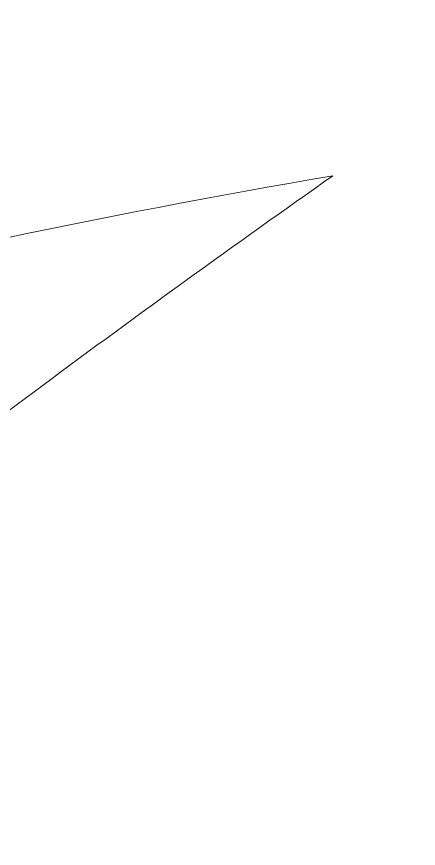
# Model space of a CAD drawing. Extents: x -864 to 2539, y -2536 to -44.
# Drawn here: x 584.27 to 586.75, y -853.32 to -848.19 of the extents above; entities that cross this region are included whole.
import ezdxf

# ---------------------------------------------------------------- set-up
doc = ezdxf.new("R2010")
doc.units = 0
doc.header["$MEASUREMENT"] = 0
doc.layers.add('Layer 1', color=7, linetype='Continuous', lineweight=0)

msp = doc.modelspace()

# ---------------------------------------------------------------- linework, layer by layer
at = {"layer": 'Layer 1'}
for points, knots in [([(978.1801, -956.615), (976.9801, -952.275), (974.89, -948.625), (971.9301, -945.715), (967.1901, -941.0651), (957.91, -935.0551), (943.5701, -927.3251), (930.41, -920.235), (918.0601, -912.845), (906.8201, -905.3351), (940.4401, -868.0651), (957.4801, -817.3051), (957.4801, -754.405), (957.4801, -712.345), (949.6801, -675.1849), (934.29, -643.955), (918.86, -612.635), (895.8101, -588.145), (865.7701, -571.145), (835.78, -554.1849), (799.42, -545.5851), (757.6801, -545.5851), (726.9301, -545.5851), (699.0701, -550.465), (674.87, -560.0851), (650.63, -569.725), (629.7701, -583.845), (612.87, -602.035), (595.9701, -620.205), (582.9, -642.535), (574.0001, -668.405), (565.13, -694.1949), (560.63, -722.955), (560.63, -753.855), (560.63, -784.205), (564.9401, -812.6749), (573.4501, -838.475), (581.9801, -864.345), (594.86, -886.995), (611.7501, -905.795), (628.65, -924.635), (649.84, -939.265), (674.7301, -949.265), (699.5701, -959.255), (728.03, -964.3251), (759.3301, -964.3251), (797.42, -964.3251), (830.12, -957.625), (856.54, -944.4149), (870.34, -954.3051), (883.2401, -963.105), (894.9, -970.5751), (906.85, -978.245), (917.4301, -984.1749), (926.34, -988.225), (935.41, -992.3351), (943.28, -994.4149), (949.7301, -994.4149), (957.88, -994.4149), (964.91, -991.3051), (970.64, -985.145), (970.6801, -985.105), (970.7201, -985.0551), (970.7601, -985.015), (976.4701, -978.8251), (979.37, -972.475), (979.37, -966.155), (979.37, -962.6749), (978.9701, -959.495), (978.1801, -956.615)], [0, 0, 0, 0, 1, 1, 1, 2, 2, 2, 3, 3, 3, 4, 4, 4, 5, 5, 5, 6, 6, 6, 7, 7, 7, 8, 8, 8, 9, 9, 9, 10, 10, 10, 11, 11, 11, 12, 12, 12, 13, 13, 13, 14, 14, 14, 15, 15, 15, 16, 16, 16, 17, 17, 17, 18, 18, 18, 19, 19, 19, 20, 20, 20, 21, 21, 21, 22, 22, 22, 23, 23, 23, 23]), ([(625.7604, -838.1317), (612.7031, -846.1986), (601.5468, -856.7903), (589.422, -866.2916), (587.8566, -863.2639), (586.3632, -860.1769), (584.9453, -857.029), (596.8445, -847.5938), (610.6736, -841.1403), (625.7604, -838.1317)], [0, 0, 0, 0, 1, 1, 1, 2, 2, 2, 3, 3, 3, 3]), ([(581.9651, -850.0618), (583.3671, -849.7246), (584.7838, -849.421), (586.225, -849.1756), (585.0228, -850.019), (583.8422, -850.8981), (582.6732, -851.7958), (582.4338, -851.2203), (582.1997, -850.6409), (581.9651, -850.0618)], [0, 0, 0, 0, 1, 1, 1, 2, 2, 2, 3, 3, 3, 3])]:
    msp.add_open_spline(points, degree=3, knots=knots, dxfattribs=at)

doc.saveas('drawing.dxf')
